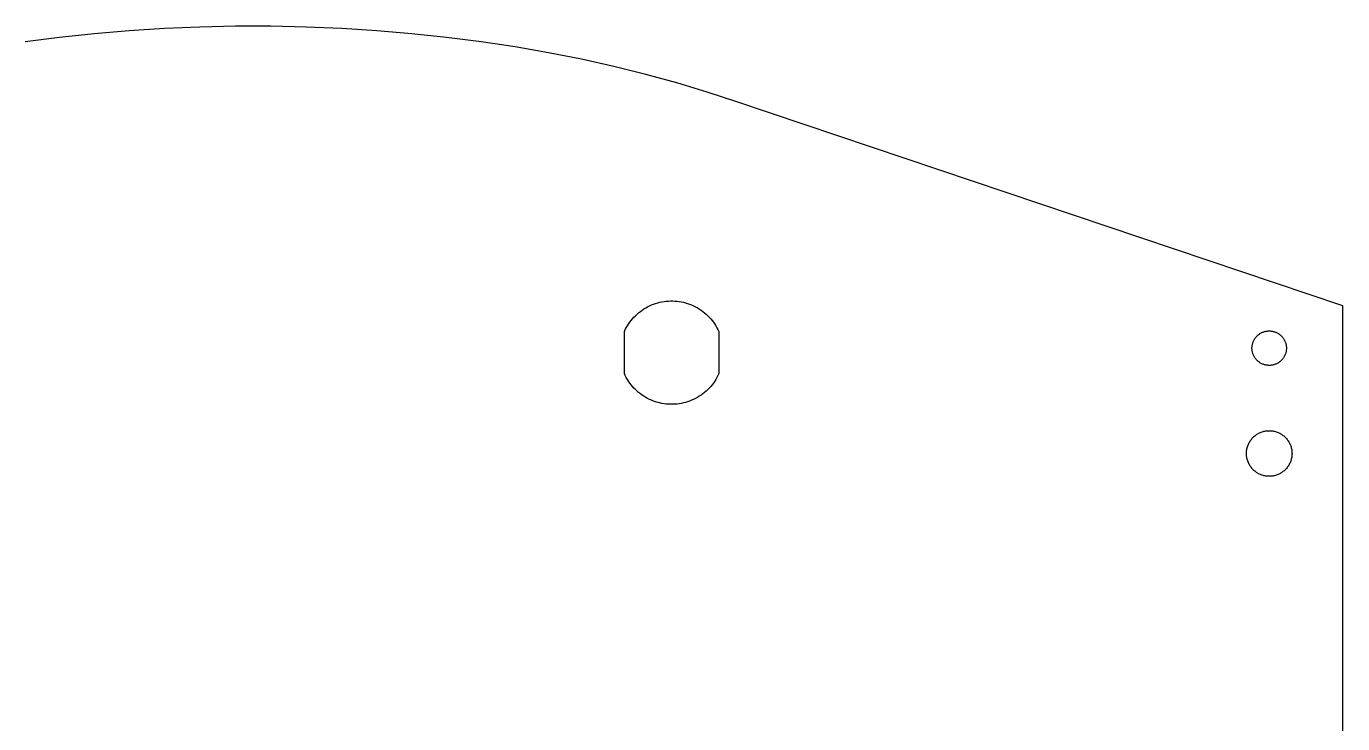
# Model space of a CAD drawing. Header units: metres. Extents: x -138 to 98, y -108 to 141.
# Drawn here: x -19.9 to 98.4, y 78.4 to 141.1 of the extents above; entities that cross this region are included whole.
import ezdxf

# ---------------------------------------------------------------- set-up
doc = ezdxf.new("R2010")
doc.units = ezdxf.units.M

msp = doc.modelspace()

# ---------------------------------------------------------------- linework, layer by layer
for p, q in [((-7.48869, 140.913), (-10.6552, 140.714)), ((-4.30826, 141.047), (-7.48869, 140.913)), ((-1.11931, 141.114), (-4.30826, 141.047)), ((2.07197, 141.114), (-1.11931, 141.114)), ((5.26053, 141.047), (2.07197, 141.114)), ((8.44096, 140.913), (5.26053, 141.047)), ((11.6074, 140.714), (8.44096, 140.913)), ((-16.9238, 140.115), (-20.0151, 139.719)), ((-13.8019, 140.447), (-16.9238, 140.115)), ((-10.6552, 140.714), (-13.8019, 140.447)), ((14.7545, 140.447), (11.6074, 140.714)), ((17.8764, 140.115), (14.7545, 140.447)), ((20.9677, 139.719), (17.8764, 140.115)), ((24.0233, 139.257), (20.9677, 139.719)), ((27.0371, 138.733), (24.0233, 139.257)), ((30.0048, 138.145), (27.0371, 138.733)), ((32.9205, 137.496), (30.0048, 138.145)), ((35.7792, 136.787), (32.9205, 137.496)), ((38.5759, 136.018), (35.7792, 136.787)), ((41.306, 135.191), (38.5759, 136.018)), ((43.9644, 134.308), (41.306, 135.191)), ((98.425, 115.976), (43.9644, 134.308)), ((35.9455, 115.881), (36.1199, 115.967)), ((36.1199, 115.967), (36.2978, 116.046)), ((36.2978, 116.046), (36.4788, 116.118)), ((36.4788, 116.118), (36.6629, 116.182)), ((36.6629, 116.182), (36.8493, 116.239)), ((36.8493, 116.239), (37.038, 116.287)), ((37.038, 116.287), (37.2283, 116.327)), ((37.2283, 116.327), (37.4206, 116.36)), ((37.4206, 116.36), (37.6136, 116.384)), ((37.6136, 116.384), (37.8078, 116.401)), ((37.8078, 116.401), (38.0023, 116.409)), ((38.0023, 116.409), (38.1973, 116.409)), ((38.1973, 116.409), (38.3918, 116.401)), ((38.3918, 116.401), (38.586, 116.384)), ((38.586, 116.384), (38.779, 116.36)), ((38.779, 116.36), (38.9713, 116.327)), ((38.9713, 116.327), (39.1616, 116.287)), ((39.1616, 116.287), (39.3503, 116.239)), ((39.3503, 116.239), (39.5367, 116.182)), ((39.5367, 116.182), (39.7208, 116.118)), ((39.7208, 116.118), (39.9018, 116.046)), ((39.9018, 116.046), (40.0797, 115.967)), ((40.0797, 115.967), (40.2541, 115.881)), ((98.425, -26.2635), (98.425, 115.976)), ((34.4556, 114.648), (34.5797, 114.798)), ((34.5797, 114.798), (34.7103, 114.943)), ((34.7103, 114.943), (34.8463, 115.082)), ((34.8463, 115.082), (34.9886, 115.215)), ((34.9886, 115.215), (35.1358, 115.343)), ((35.1358, 115.343), (35.2885, 115.463)), ((35.2885, 115.463), (35.4459, 115.578)), ((35.4459, 115.578), (35.6083, 115.686)), ((35.6083, 115.686), (35.7749, 115.787)), ((35.7749, 115.787), (35.9455, 115.881)), ((40.2541, 115.881), (40.4247, 115.787)), ((40.4247, 115.787), (40.5913, 115.686)), ((40.5913, 115.686), (40.7537, 115.578)), ((40.7537, 115.578), (40.9111, 115.463)), ((40.9111, 115.463), (41.0638, 115.343)), ((41.0638, 115.343), (41.2114, 115.215)), ((41.2114, 115.215), (41.3533, 115.082)), ((41.3533, 115.082), (41.4893, 114.943)), ((41.4893, 114.943), (41.6199, 114.798)), ((41.6199, 114.798), (41.744, 114.648)), ((33.8499, 113.646), (33.9348, 113.827)), ((33.8499, 109.873), (33.8499, 113.646)), ((33.9348, 113.827), (34.0251, 114)), ((34.0251, 114), (34.1223, 114.169)), ((34.1223, 114.169), (34.2266, 114.333)), ((34.2266, 114.333), (34.3378, 114.493)), ((34.3378, 114.493), (34.4556, 114.648)), ((41.744, 114.648), (41.8618, 114.493)), ((41.8618, 114.493), (41.973, 114.333)), ((41.973, 114.333), (42.0773, 114.169)), ((42.0773, 114.169), (42.1746, 114)), ((42.1746, 114), (42.2649, 113.827)), ((42.2649, 113.827), (42.3497, 113.646)), ((42.3497, 113.646), (42.3497, 109.873)), ((91.22, 113.589), (91.2805, 113.612)), ((91.2805, 113.612), (91.3417, 113.634)), ((91.3417, 113.634), (91.4041, 113.653)), ((91.4041, 113.653), (91.4669, 113.669)), ((91.4669, 113.669), (91.5305, 113.682)), ((91.5305, 113.682), (91.5944, 113.693)), ((91.5944, 113.693), (91.6587, 113.701)), ((91.6587, 113.701), (91.7235, 113.707)), ((91.7235, 113.707), (91.7882, 113.709)), ((91.7882, 113.709), (91.8533, 113.709)), ((91.8533, 113.709), (91.918, 113.707)), ((91.918, 113.707), (91.9828, 113.701)), ((91.9828, 113.701), (92.0471, 113.693)), ((92.0471, 113.693), (92.1114, 113.682)), ((92.1114, 113.682), (92.1746, 113.669)), ((92.1746, 113.669), (92.2378, 113.653)), ((92.2378, 113.653), (92.2998, 113.634)), ((92.2998, 113.634), (92.361, 113.612)), ((92.361, 113.612), (92.4215, 113.589)), ((90.2829, 112.354), (90.2926, 112.418)), ((90.2926, 112.418), (90.3046, 112.482)), ((90.3046, 112.482), (90.3197, 112.545)), ((90.3197, 112.545), (90.3371, 112.608)), ((90.3371, 112.608), (90.3569, 112.669)), ((90.3569, 112.669), (90.3798, 112.73)), ((90.3798, 112.73), (90.4049, 112.79)), ((90.4049, 112.79), (90.4325, 112.849)), ((90.4325, 112.849), (90.4627, 112.907)), ((90.4627, 112.907), (90.4949, 112.963)), ((90.4949, 112.963), (90.5297, 113.018)), ((90.5297, 113.018), (90.567, 113.071)), ((90.567, 113.071), (90.6061, 113.123)), ((90.6061, 113.123), (90.6476, 113.173)), ((90.6476, 113.173), (90.691, 113.221)), ((90.691, 113.221), (90.7363, 113.267)), ((90.7363, 113.267), (90.7836, 113.312)), ((90.7836, 113.312), (90.8328, 113.354)), ((90.8328, 113.354), (90.8836, 113.394)), ((90.8836, 113.394), (90.9363, 113.433)), ((90.9363, 113.433), (90.9902, 113.469)), ((90.9902, 113.469), (91.046, 113.502)), ((91.046, 113.502), (91.1026, 113.533)), ((91.1026, 113.533), (91.1607, 113.562)), ((91.1607, 113.562), (91.22, 113.589)), ((92.4215, 113.589), (92.4808, 113.562)), ((92.4808, 113.562), (92.5389, 113.533)), ((92.5389, 113.533), (92.5959, 113.502)), ((92.5959, 113.502), (92.6513, 113.469)), ((92.6513, 113.469), (92.7056, 113.433)), ((92.7056, 113.433), (92.7579, 113.394)), ((92.7579, 113.394), (92.8087, 113.354)), ((92.8087, 113.354), (92.8579, 113.312)), ((92.8579, 113.312), (92.9052, 113.267)), ((92.9052, 113.267), (92.9505, 113.221)), ((92.9505, 113.221), (92.9943, 113.173)), ((92.9943, 113.173), (93.0354, 113.123)), ((93.0354, 113.123), (93.0749, 113.071)), ((93.0749, 113.071), (93.1118, 113.018)), ((93.1118, 113.018), (93.1466, 112.963)), ((93.1466, 112.963), (93.1792, 112.907)), ((93.1792, 112.907), (93.209, 112.849)), ((93.209, 112.849), (93.2369, 112.79)), ((93.2369, 112.79), (93.2621, 112.73)), ((93.2621, 112.73), (93.2846, 112.669)), ((93.2846, 112.669), (93.3048, 112.608)), ((93.3048, 112.608), (93.3222, 112.545)), ((93.3222, 112.545), (93.3369, 112.482)), ((93.3369, 112.482), (93.349, 112.418)), ((93.349, 112.418), (93.3586, 112.354)), ((90.2708, 112.16), (90.272, 112.225)), ((90.272, 112.095), (90.2708, 112.16)), ((90.272, 112.225), (90.2763, 112.29)), ((90.2763, 112.03), (90.272, 112.095)), ((90.2763, 112.29), (90.2829, 112.354)), ((90.2829, 111.966), (90.2763, 112.03)), ((90.2926, 111.901), (90.2829, 111.966)), ((90.3046, 111.837), (90.2926, 111.901)), ((90.3197, 111.774), (90.3046, 111.837)), ((90.3371, 111.712), (90.3197, 111.774)), ((90.3569, 111.65), (90.3371, 111.712)), ((90.3798, 111.589), (90.3569, 111.65)), ((90.4049, 111.529), (90.3798, 111.589)), ((90.4325, 111.471), (90.4049, 111.529)), ((90.4627, 111.413), (90.4325, 111.471)), ((90.4949, 111.357), (90.4627, 111.413)), ((90.5297, 111.302), (90.4949, 111.357)), ((90.567, 111.249), (90.5297, 111.302)), ((90.6061, 111.197), (90.567, 111.249)), ((93.0749, 111.249), (93.0354, 111.197)), ((93.1118, 111.302), (93.0749, 111.249)), ((93.1466, 111.357), (93.1118, 111.302)), ((93.1792, 111.413), (93.1466, 111.357)), ((93.209, 111.471), (93.1792, 111.413)), ((93.2369, 111.529), (93.209, 111.471)), ((93.2621, 111.589), (93.2369, 111.529)), ((93.2846, 111.65), (93.2621, 111.589)), ((93.3048, 111.712), (93.2846, 111.65)), ((93.3222, 111.774), (93.3048, 111.712)), ((93.3369, 111.837), (93.3222, 111.774)), ((93.349, 111.901), (93.3369, 111.837)), ((93.3586, 111.966), (93.349, 111.901)), ((93.3586, 112.354), (93.3652, 112.29)), ((93.3652, 112.03), (93.3586, 111.966)), ((93.3652, 112.29), (93.3695, 112.225)), ((93.3695, 112.095), (93.3652, 112.03)), ((93.3695, 112.225), (93.3707, 112.16)), ((93.3707, 112.16), (93.3695, 112.095)), ((90.6476, 111.147), (90.6061, 111.197)), ((90.691, 111.099), (90.6476, 111.147)), ((90.7363, 111.053), (90.691, 111.099)), ((90.7836, 111.008), (90.7363, 111.053)), ((90.8328, 110.965), (90.7836, 111.008)), ((90.8836, 110.925), (90.8328, 110.965)), ((90.9363, 110.887), (90.8836, 110.925)), ((90.9902, 110.851), (90.9363, 110.887)), ((91.046, 110.817), (90.9902, 110.851)), ((91.1026, 110.786), (91.046, 110.817)), ((91.1607, 110.757), (91.1026, 110.786)), ((91.22, 110.731), (91.1607, 110.757)), ((91.2805, 110.707), (91.22, 110.731)), ((91.3417, 110.685), (91.2805, 110.707)), ((91.4041, 110.667), (91.3417, 110.685)), ((91.4669, 110.651), (91.4041, 110.667)), ((91.5305, 110.637), (91.4669, 110.651)), ((91.5944, 110.627), (91.5305, 110.637)), ((91.6587, 110.618), (91.5944, 110.627)), ((91.7235, 110.613), (91.6587, 110.618)), ((91.7882, 110.61), (91.7235, 110.613)), ((91.8533, 110.61), (91.7882, 110.61)), ((91.918, 110.613), (91.8533, 110.61)), ((91.9828, 110.618), (91.918, 110.613)), ((92.0471, 110.627), (91.9828, 110.618)), ((92.1114, 110.637), (92.0471, 110.627)), ((92.1746, 110.651), (92.1114, 110.637)), ((92.2378, 110.667), (92.1746, 110.651)), ((92.2998, 110.685), (92.2378, 110.667)), ((92.361, 110.707), (92.2998, 110.685)), ((92.4215, 110.731), (92.361, 110.707)), ((92.4808, 110.757), (92.4215, 110.731)), ((92.5389, 110.786), (92.4808, 110.757)), ((92.5959, 110.817), (92.5389, 110.786)), ((92.6513, 110.851), (92.5959, 110.817)), ((92.7056, 110.887), (92.6513, 110.851)), ((92.7579, 110.925), (92.7056, 110.887)), ((92.8087, 110.965), (92.7579, 110.925)), ((92.8579, 111.008), (92.8087, 110.965)), ((92.9052, 111.053), (92.8579, 111.008)), ((92.9505, 111.099), (92.9052, 111.053)), ((92.9943, 111.147), (92.9505, 111.099)), ((93.0354, 111.197), (92.9943, 111.147)), ((33.9348, 109.692), (33.8499, 109.873)), ((34.0251, 109.52), (33.9348, 109.692)), ((34.1223, 109.351), (34.0251, 109.52)), ((34.2266, 109.186), (34.1223, 109.351)), ((34.3378, 109.027), (34.2266, 109.186)), ((34.4556, 108.872), (34.3378, 109.027)), ((34.5797, 108.721), (34.4556, 108.872)), ((41.744, 108.872), (41.6199, 108.721)), ((41.8618, 109.027), (41.744, 108.872)), ((41.973, 109.186), (41.8618, 109.027)), ((42.0773, 109.351), (41.973, 109.186)), ((42.1746, 109.52), (42.0773, 109.351)), ((42.2649, 109.692), (42.1746, 109.52)), ((42.3497, 109.873), (42.2649, 109.692)), ((34.7103, 108.577), (34.5797, 108.721)), ((34.8463, 108.438), (34.7103, 108.577)), ((34.9886, 108.304), (34.8463, 108.438)), ((35.1358, 108.177), (34.9886, 108.304)), ((35.2885, 108.056), (35.1358, 108.177)), ((35.4459, 107.941), (35.2885, 108.056)), ((35.6083, 107.834), (35.4459, 107.941)), ((35.7749, 107.733), (35.6083, 107.834)), ((35.9455, 107.639), (35.7749, 107.733)), ((40.4247, 107.733), (40.2541, 107.639)), ((40.5913, 107.834), (40.4247, 107.733)), ((40.7537, 107.941), (40.5913, 107.834)), ((40.9111, 108.056), (40.7537, 107.941)), ((41.0638, 108.177), (40.9111, 108.056)), ((41.2114, 108.304), (41.0638, 108.177)), ((41.3533, 108.438), (41.2114, 108.304)), ((41.4893, 108.577), (41.3533, 108.438)), ((41.6199, 108.721), (41.4893, 108.577)), ((36.1199, 107.552), (35.9455, 107.639)), ((36.2978, 107.473), (36.1199, 107.552)), ((36.4788, 107.402), (36.2978, 107.473)), ((36.6629, 107.337), (36.4788, 107.402)), ((36.8493, 107.281), (36.6629, 107.337)), ((37.038, 107.233), (36.8493, 107.281)), ((37.2283, 107.192), (37.038, 107.233)), ((37.4206, 107.16), (37.2283, 107.192)), ((37.6136, 107.135), (37.4206, 107.16)), ((37.8078, 107.119), (37.6136, 107.135)), ((38.0023, 107.111), (37.8078, 107.119)), ((38.1973, 107.111), (38.0023, 107.111)), ((38.3918, 107.119), (38.1973, 107.111)), ((38.586, 107.135), (38.3918, 107.119)), ((38.779, 107.16), (38.586, 107.135)), ((38.9713, 107.192), (38.779, 107.16)), ((39.1616, 107.233), (38.9713, 107.192)), ((39.3503, 107.281), (39.1616, 107.233)), ((39.5367, 107.337), (39.3503, 107.281)), ((39.7208, 107.402), (39.5367, 107.337)), ((39.9018, 107.473), (39.7208, 107.402)), ((40.0797, 107.552), (39.9018, 107.473)), ((40.2541, 107.639), (40.0797, 107.552)), ((90.3263, 104.089), (90.3863, 104.15)), ((90.3863, 104.15), (90.4491, 104.209)), ((90.4491, 104.209), (90.5142, 104.265)), ((90.5142, 104.265), (90.5813, 104.318)), ((90.5813, 104.318), (90.6507, 104.369)), ((90.6507, 104.369), (90.7224, 104.416)), ((90.7224, 104.416), (90.796, 104.461)), ((90.796, 104.461), (90.8712, 104.502)), ((90.8712, 104.502), (90.9479, 104.541)), ((90.9479, 104.541), (91.0262, 104.575)), ((91.0262, 104.575), (91.1061, 104.607)), ((91.1061, 104.607), (91.1875, 104.635)), ((91.1875, 104.635), (91.2696, 104.66)), ((91.2696, 104.66), (91.3526, 104.682)), ((91.3526, 104.682), (91.4367, 104.699)), ((91.4367, 104.699), (91.5215, 104.714)), ((91.5215, 104.714), (91.6064, 104.724)), ((91.6064, 104.724), (91.6921, 104.732)), ((91.6921, 104.732), (91.7777, 104.735)), ((91.7777, 104.735), (91.8638, 104.735)), ((91.8638, 104.735), (91.9494, 104.732)), ((91.9494, 104.732), (92.0351, 104.724)), ((92.0351, 104.724), (92.1203, 104.714)), ((92.1203, 104.714), (92.2048, 104.699)), ((92.2048, 104.699), (92.2889, 104.682)), ((92.2889, 104.682), (92.3723, 104.66)), ((92.3723, 104.66), (92.4544, 104.635)), ((92.4544, 104.635), (92.5354, 104.607)), ((92.5354, 104.607), (92.6153, 104.575)), ((92.6153, 104.575), (92.6936, 104.541)), ((92.6936, 104.541), (92.7707, 104.502)), ((92.7707, 104.502), (92.8459, 104.461)), ((92.8459, 104.461), (92.9191, 104.416)), ((92.9191, 104.416), (92.9908, 104.369)), ((92.9908, 104.369), (93.0602, 104.318)), ((93.0602, 104.318), (93.1276, 104.265)), ((93.1276, 104.265), (93.1924, 104.209)), ((93.1924, 104.209), (93.2552, 104.15)), ((93.2552, 104.15), (93.3152, 104.089)), ((89.7872, 102.943), (89.7996, 103.027)), ((89.7996, 103.027), (89.8154, 103.112)), ((89.8154, 103.112), (89.8352, 103.195)), ((89.8352, 103.195), (89.8585, 103.278)), ((89.8585, 103.278), (89.8848, 103.36)), ((89.8848, 103.36), (89.9147, 103.44)), ((89.9147, 103.44), (89.948, 103.519)), ((89.948, 103.519), (89.9844, 103.597)), ((89.9844, 103.597), (90.0243, 103.673)), ((90.0243, 103.673), (90.0674, 103.748)), ((90.0674, 103.748), (90.1135, 103.82)), ((90.1135, 103.82), (90.1623, 103.891)), ((90.1623, 103.891), (90.2143, 103.959)), ((90.2143, 103.959), (90.2689, 104.025)), ((90.2689, 104.025), (90.3263, 104.089)), ((93.3152, 104.089), (93.3726, 104.025)), ((93.3726, 104.025), (93.4272, 103.959)), ((93.4272, 103.959), (93.4792, 103.891)), ((93.4792, 103.891), (93.5284, 103.82)), ((93.5284, 103.82), (93.5741, 103.748)), ((93.5741, 103.748), (93.6172, 103.673)), ((93.6172, 103.673), (93.6571, 103.597)), ((93.6571, 103.597), (93.6935, 103.519)), ((93.6935, 103.519), (93.7268, 103.44)), ((93.7268, 103.44), (93.7567, 103.36)), ((93.7567, 103.36), (93.7834, 103.278)), ((93.7834, 103.278), (93.8063, 103.195)), ((93.8063, 103.195), (93.8261, 103.112)), ((93.8261, 103.112), (93.8419, 103.027)), ((93.8419, 103.027), (93.8547, 102.943)), ((89.7709, 102.686), (89.7724, 102.772)), ((89.7724, 102.6), (89.7709, 102.686)), ((89.7724, 102.772), (89.7779, 102.857)), ((89.7779, 102.514), (89.7724, 102.6)), ((89.7779, 102.857), (89.7872, 102.943)), ((89.7872, 102.429), (89.7779, 102.514)), ((89.7996, 102.344), (89.7872, 102.429)), ((89.8154, 102.259), (89.7996, 102.344)), ((89.8352, 102.176), (89.8154, 102.259)), ((89.8585, 102.093), (89.8352, 102.176)), ((89.8848, 102.012), (89.8585, 102.093)), ((89.9147, 101.931), (89.8848, 102.012)), ((89.948, 101.852), (89.9147, 101.931)), ((89.9844, 101.774), (89.948, 101.852)), ((90.0243, 101.698), (89.9844, 101.774)), ((93.6571, 101.774), (93.6172, 101.698)), ((93.6935, 101.852), (93.6571, 101.774)), ((93.7268, 101.931), (93.6935, 101.852)), ((93.7567, 102.012), (93.7268, 101.931)), ((93.7834, 102.093), (93.7567, 102.012)), ((93.8063, 102.176), (93.7834, 102.093)), ((93.8261, 102.259), (93.8063, 102.176)), ((93.8419, 102.344), (93.8261, 102.259)), ((93.8547, 102.429), (93.8419, 102.344)), ((93.8547, 102.943), (93.8637, 102.857)), ((93.8637, 102.514), (93.8547, 102.429)), ((93.8637, 102.857), (93.8691, 102.772)), ((93.8691, 102.6), (93.8637, 102.514)), ((93.8691, 102.772), (93.8706, 102.686)), ((93.8706, 102.686), (93.8691, 102.6)), ((90.0674, 101.624), (90.0243, 101.698)), ((90.1135, 101.551), (90.0674, 101.624)), ((90.1623, 101.481), (90.1135, 101.551)), ((90.2143, 101.412), (90.1623, 101.481)), ((90.2689, 101.346), (90.2143, 101.412)), ((90.3263, 101.282), (90.2689, 101.346)), ((90.3863, 101.221), (90.3263, 101.282)), ((90.4491, 101.162), (90.3863, 101.221)), ((90.5142, 101.106), (90.4491, 101.162)), ((90.5813, 101.053), (90.5142, 101.106)), ((90.6507, 101.002), (90.5813, 101.053)), ((90.7224, 100.955), (90.6507, 101.002)), ((90.796, 100.91), (90.7224, 100.955)), ((90.8712, 100.869), (90.796, 100.91)), ((90.9479, 100.831), (90.8712, 100.869)), ((91.0262, 100.796), (90.9479, 100.831)), ((91.1061, 100.764), (91.0262, 100.796)), ((91.1875, 100.736), (91.1061, 100.764)), ((91.2696, 100.711), (91.1875, 100.736)), ((91.3526, 100.69), (91.2696, 100.711)), ((91.4367, 100.672), (91.3526, 100.69)), ((91.5215, 100.657), (91.4367, 100.672)), ((91.6064, 100.647), (91.5215, 100.657)), ((91.6921, 100.64), (91.6064, 100.647)), ((91.7777, 100.636), (91.6921, 100.64)), ((91.8638, 100.636), (91.7777, 100.636)), ((91.9494, 100.64), (91.8638, 100.636)), ((92.0351, 100.647), (91.9494, 100.64)), ((92.1203, 100.657), (92.0351, 100.647)), ((92.2048, 100.672), (92.1203, 100.657)), ((92.2889, 100.69), (92.2048, 100.672)), ((92.3723, 100.711), (92.2889, 100.69)), ((92.4544, 100.736), (92.3723, 100.711)), ((92.5354, 100.764), (92.4544, 100.736)), ((92.6153, 100.796), (92.5354, 100.764)), ((92.6936, 100.831), (92.6153, 100.796)), ((92.7707, 100.869), (92.6936, 100.831)), ((92.8459, 100.91), (92.7707, 100.869)), ((92.9191, 100.955), (92.8459, 100.91)), ((92.9908, 101.002), (92.9191, 100.955)), ((93.0602, 101.053), (92.9908, 101.002)), ((93.1276, 101.106), (93.0602, 101.053)), ((93.1924, 101.162), (93.1276, 101.106)), ((93.2552, 101.221), (93.1924, 101.162)), ((93.3152, 101.282), (93.2552, 101.221)), ((93.3726, 101.346), (93.3152, 101.282)), ((93.4272, 101.412), (93.3726, 101.346)), ((93.4792, 101.481), (93.4272, 101.412)), ((93.5284, 101.551), (93.4792, 101.481)), ((93.5741, 101.624), (93.5284, 101.551)), ((93.6172, 101.698), (93.5741, 101.624))]:
    msp.add_line(p, q)

doc.saveas('drawing.dxf')
